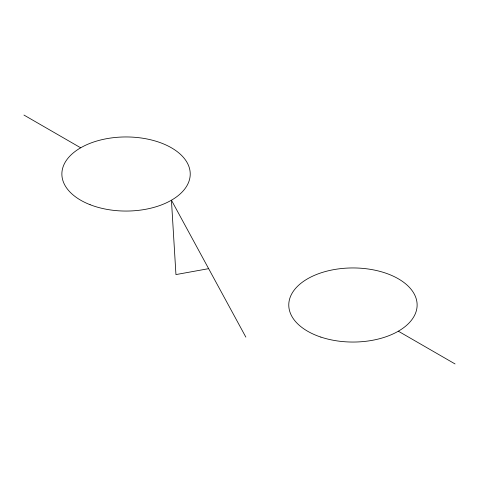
<?xml version="1.0" encoding="UTF-8"?>
<svg xmlns="http://www.w3.org/2000/svg" width="479" height="479" viewBox="0 0 479 479"><rect width="100%" height="100%" fill="white"/><g stroke="black" fill="none" stroke-linecap="round" stroke-linejoin="round"><path stroke-width="0.72" d="M208.64 268.659L175.949 274.581L171.434 200.204L245.847 337.12M23.95 115.056L80.676 147.801M398.324 331.199L455.05 363.944M90.082 204.689A64.174 37.051 0 0 0 190.067 176.643A64.174 37.051 0 0 0 98.009 140.676A64.174 37.051 0 0 0 90.082 204.689M320.858 337.084A64.174 37.051 0 0 0 417.125 304.997A64.174 37.051 0 0 0 320.858 272.91A64.174 37.051 0 0 0 320.858 337.084"/></g></svg>
